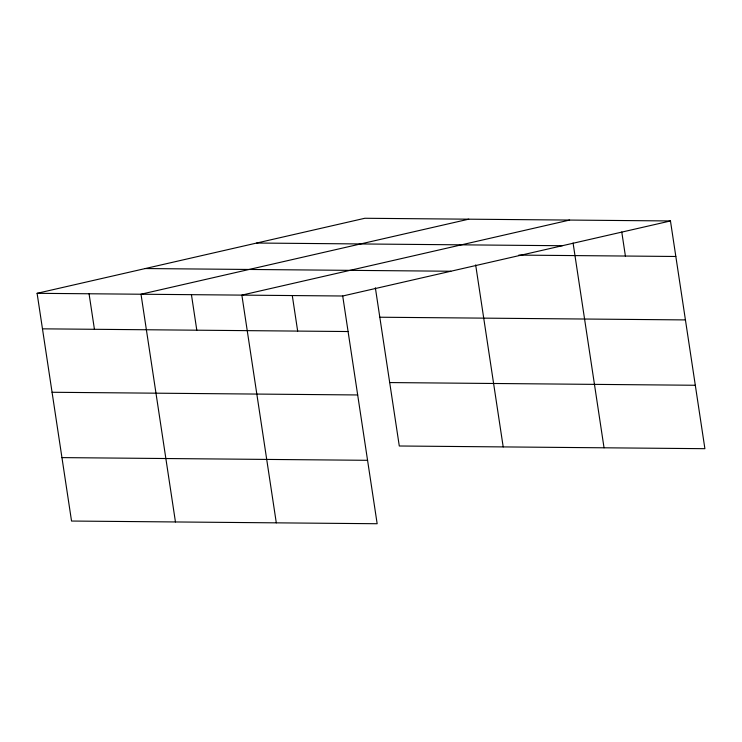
<?xml version="1.0" encoding="UTF-8"?>
<svg xmlns="http://www.w3.org/2000/svg" width="742" height="742" viewBox="0 0 742 742"><rect width="100%" height="100%" fill="white"/><g stroke="black" fill="none" stroke-linecap="round" stroke-linejoin="round"><path stroke-width="1.11" d="M37.1 293.313L342.711 296.002L377.159 523.731L71.538 521.042L37.1 293.313L364.841 218.269L670.462 220.958L704.9 448.687L399.289 445.998L375.359 287.775M468.749 219.178L141.008 294.222L175.455 521.96M569.606 220.068L241.864 295.112L276.302 522.85M342.711 296.002L670.462 220.958M256.686 243.033L562.306 245.723M518.825 255.1L675.832 256.482M145.256 268.548L450.867 271.238M379.811 317.224L685.423 319.913M42.47 328.836L348.091 331.535M389.689 382.566L695.31 385.265M52.07 392.268L357.681 394.957M61.948 457.61L367.568 460.309M621.768 231.977L625.404 256.046M573.074 242.986L604.044 447.806M475.668 264.903L503.197 446.916M292.292 295.557L297.663 331.09M191.436 294.667L196.806 330.199M89.059 293.767L94.429 329.29"/></g></svg>
